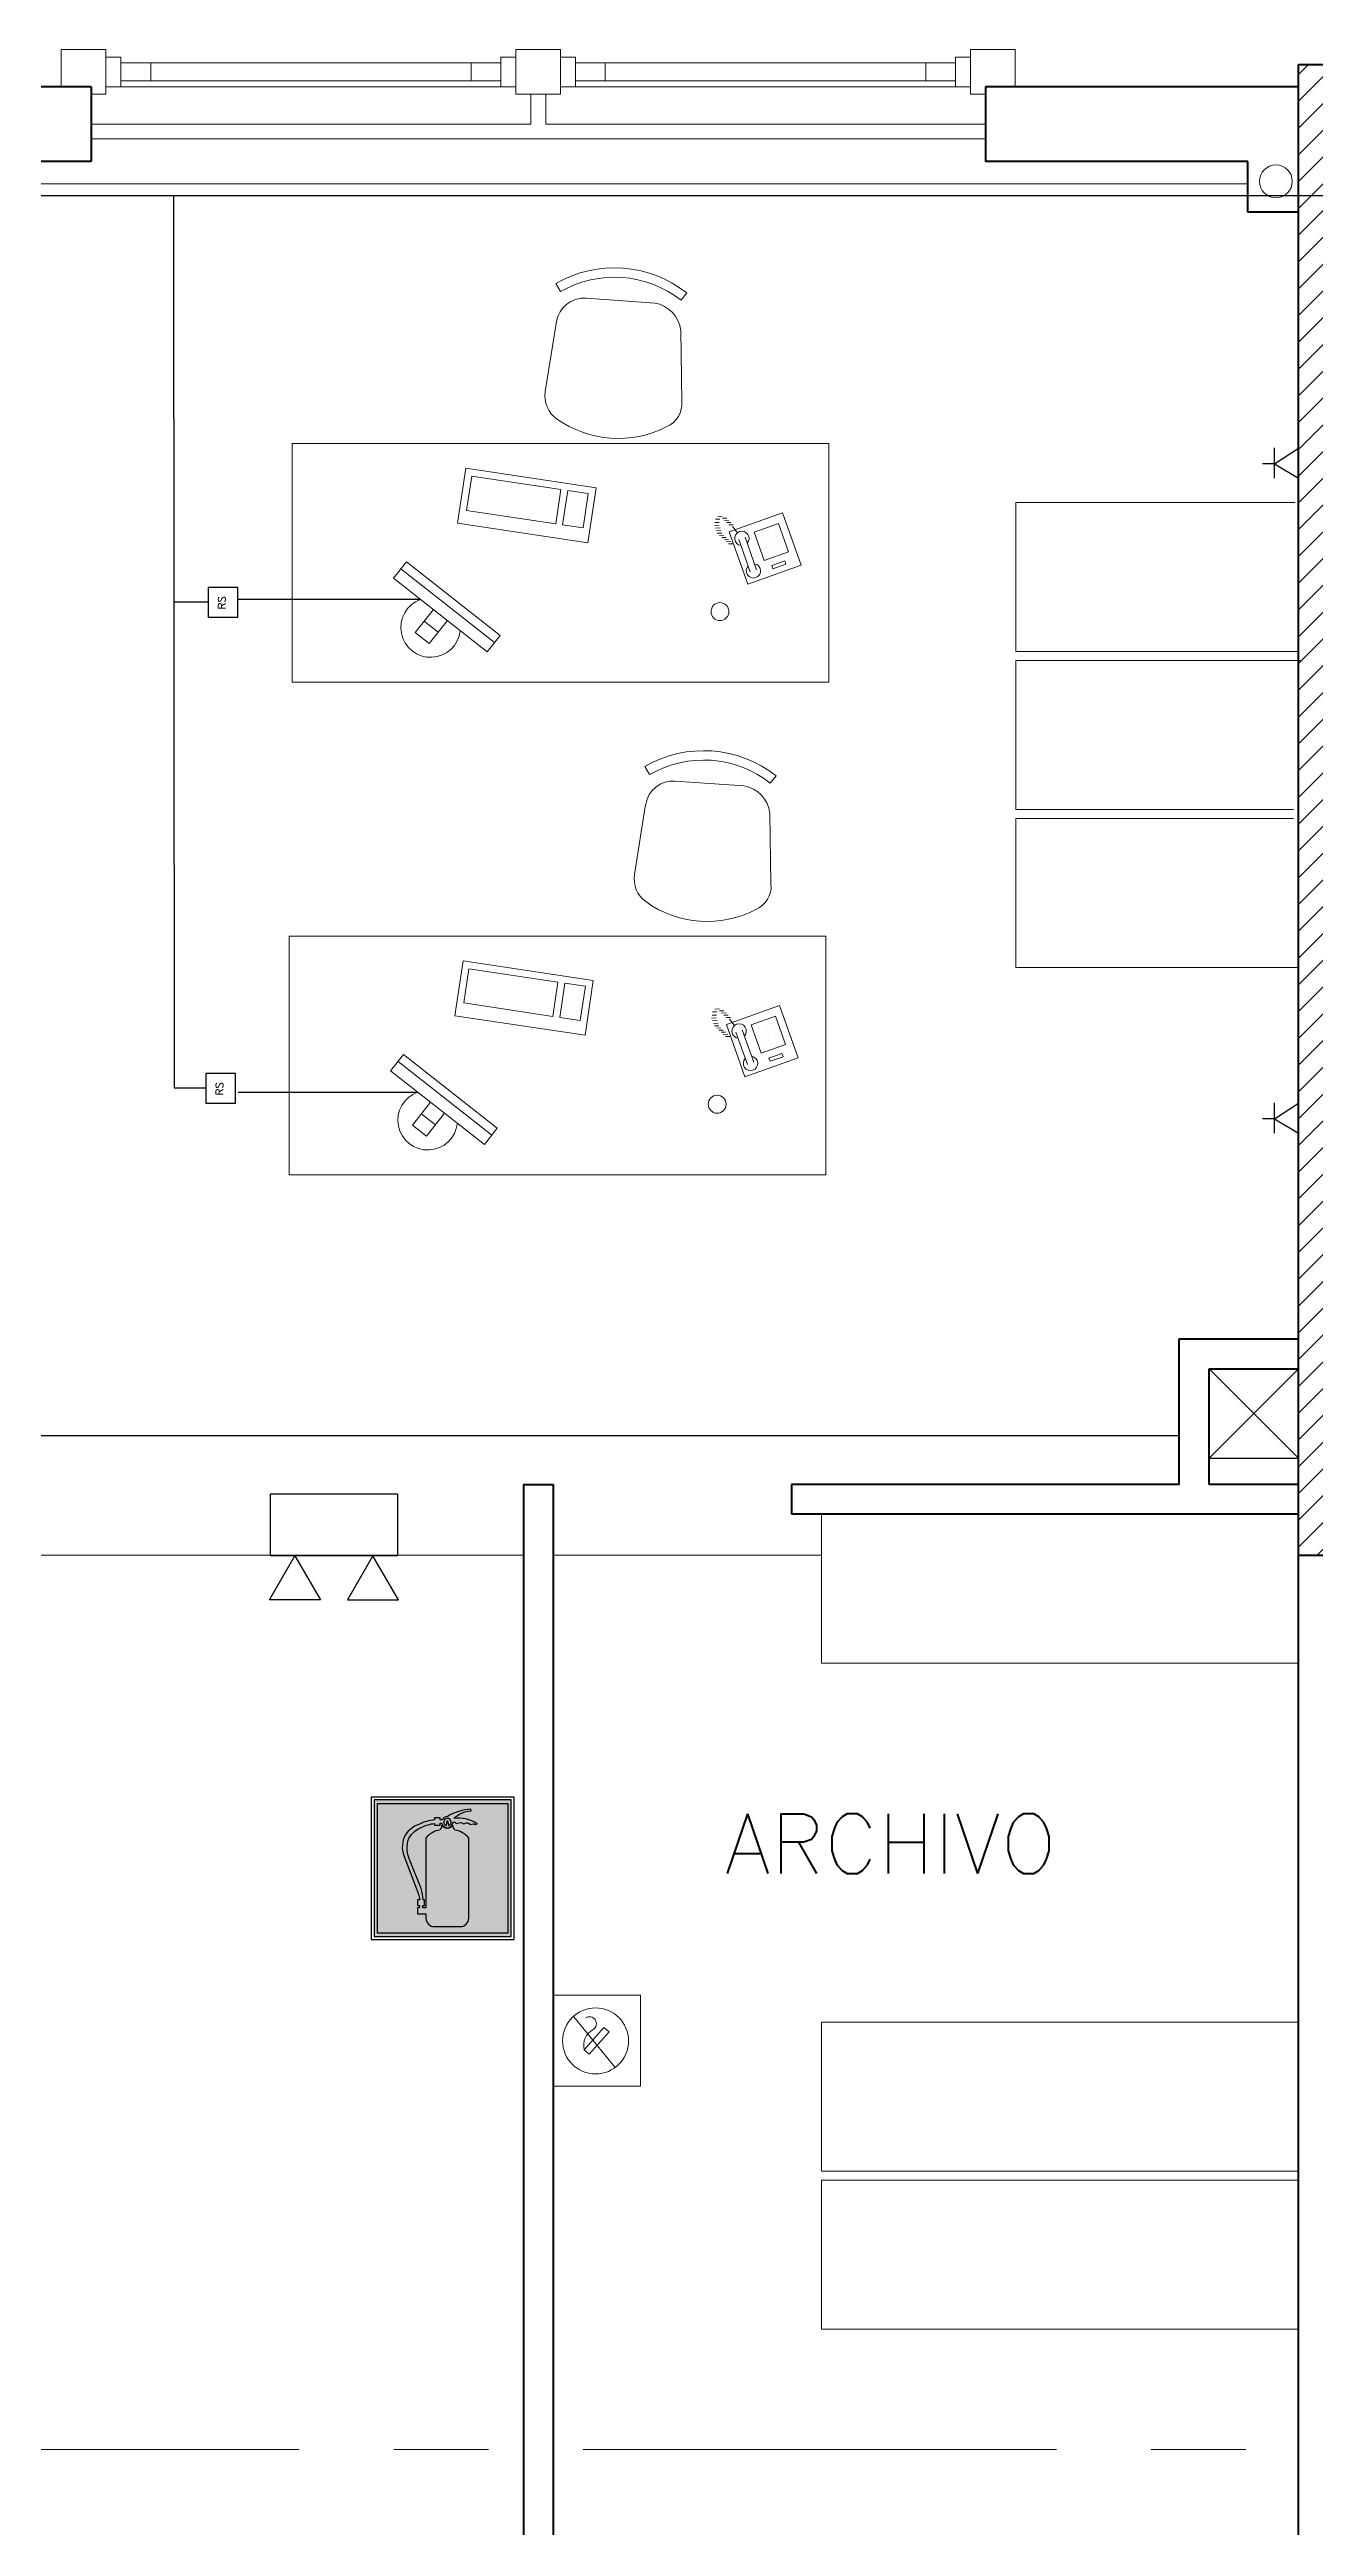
# Model space of a CAD drawing. Extents: x 1009 to 1343, y -172900 to 201.
# Drawn here: x 1107.32 to 1111.57, y 133.48 to 141.79 of the extents above; entities that cross this region are included whole.
import ezdxf

# ---------------------------------------------------------------- set-up
doc = ezdxf.new("R2010")
doc.units = 0
doc.header["$LTSCALE"] = 0.5
doc.linetypes.add('CENTER', pattern=[50.8, 31.75, -6.35, 6.35, -6.35])
doc.layers.get('0').update_dxf_attribs({"linetype": 'CONTINUOUS'})
for name, color, linetype in [('Cableado', 100, 'CONTINUOUS'), ('Electricidad', 50, 'CONTINUOUS'), ('GCI-LUZ DE EMERG.LUZ ESTROBOSCOPICA', 12, 'CONTINUOUS'), ('MARCO_FONDO_NEGRO', 7, 'CONTINUOUS'), ('SEÑAL_FONDO_FIGURAS', 254, 'CONTINUOUS'), ('SEÑAL_FONDO_ROJO', 242, 'CONTINUOUS')]:
    doc.layers.add(name, color=color, linetype=linetype)
for name, color, linetype, lineweight in [('Carpintería', 55, 'CONTINUOUS', 20), ('Detalles .05', 243, 'CONTINUOUS', 5), ('Detalles 01', 8, 'CONTINUOUS', 9), ('Equipamiento fijo', 31, 'CONTINUOUS', 13), ('Equipamiento movil', 33, 'CONTINUOUS', 9), ('EQUIPO DE EMERGENCIA', 200, 'CONTINUOUS', 30), ('Muros corte', 7, 'CONTINUOUS', 40), ('Muros vista', 253, 'CONTINUOUS', 25), ('Punta 01', 6, 'CONTINUOUS', 9), ('Punta 02', 11, 'CONTINUOUS', 20), ('Sist. contra incendio', 1, 'CONTINUOUS', 18), ('Tratamiento pisos', 251, 'CONTINUOUS', 9)]:
    doc.layers.add(name, color=color, linetype=linetype, lineweight=lineweight)
doc.styles.add('Texto 2 mm', font='simplex.shx', dxfattribs={"height": 0.2})
doc.styles.add('Texto 5 mm', font='simplex.shx', dxfattribs={"height": 0.5})

# ---------------------------------------------------------------- blocks, each defined once
blk = doc.blocks.new('TELEFONO')
at = {"layer": 'Detalles .05'}
for p, q in [((0.139, 0.134), (-0.098, 0.134)), ((-0.098, 0.134), (-0.098, -0.099)), ((0.081, 0.108), (0.023, 0.108)), ((0.023, 0.108), (0.023, 0.094)), ((0.081, 0.094), (0.081, 0.108)), ((0.139, -0.099), (0.139, 0.134)), ((-0.071, 0.089), (-0.071, -0.055)), ((-0.043, 0.089), (-0.043, -0.055)), ((0.108, 0.063), (0, 0.063)), ((0, 0.063), (0, -0.063)), ((0.023, 0.094), (0.081, 0.094)), ((0.027, 0.041), (0.027, 0.041)), ((0.027, 0.014), (0.027, 0.014)), ((0.054, 0.041), (0.054, 0.041)), ((0.054, 0.014), (0.054, 0.014)), ((0.081, 0.041), (0.081, 0.041)), ((0.081, 0.014), (0.081, 0.014)), ((0.108, -0.063), (0.108, 0.063)), ((-0.124, -0.093), (-0.141, -0.098)), ((-0.118, -0.081), (-0.135, -0.087)), ((-0.112, -0.07), (-0.129, -0.075)), ((-0.106, -0.058), (-0.124, -0.064)), ((-0.101, -0.047), (-0.118, -0.052)), ((-0.098, -0.099), (0.139, -0.099)), ((-0.067, -0.083), (-0.078, -0.116)), ((0, -0.063), (0.108, -0.063)), ((0.027, -0.013), (0.027, -0.013)), ((0.027, -0.04), (0.027, -0.04)), ((0.054, -0.013), (0.054, -0.013)), ((0.054, -0.04), (0.054, -0.04)), ((0.081, -0.013), (0.081, -0.013)), ((0.081, -0.04), (0.081, -0.04)), ((-0.129, -0.104), (-0.147, -0.11)), ((-0.129, -0.116), (-0.147, -0.121)), ((-0.129, -0.127), (-0.147, -0.133)), ((-0.129, -0.139), (-0.147, -0.145)), ((-0.124, -0.15), (-0.141, -0.156)), ((-0.118, -0.162), (-0.135, -0.168)), ((-0.104, -0.17), (-0.122, -0.176)), ((-0.089, -0.156), (-0.106, -0.162)), ((-0.083, -0.145), (-0.101, -0.15)), ((-0.078, -0.133), (-0.095, -0.139)), ((-0.072, -0.121), (-0.089, -0.127))]:
    blk.add_line(p, q, dxfattribs=at)
for centre, start, end in [((-0.057, 0.089), 298.4915, 241.5085), ((-0.057, -0.055), 118.4915, 61.5085)]:
    blk.add_arc(centre, 0.0302, start, end, dxfattribs=at)
blk = doc.blocks.new('RECTANG')
for p, q in [((1, 1), (0, 1)), ((0, 1), (0, 0)), ((1, 0), (1, 1)), ((0, 0), (1, 0))]:
    blk.add_line(p, q)
blk = doc.blocks.new('KEYBOARD', base_point=(60, 294))
for p, xscale, yscale, zscale in [((60, 294), 19, 8, 19), ((61, 295), 13, 5, 13), ((75, 295), 3, 5, 3)]:
    blk.add_blockref('RECTANG', p, dxfattribs=dict(xscale=xscale, yscale=yscale, zscale=zscale))
blk = doc.blocks.new('silla compu')
for p, q in [((-0.1982, 0.1308), (-0.2154, -0.1066)), ((0.255, 0.0583), (0.1971, -0.1726)), ((-0.2253, -0.2074), (-0.2468, -0.23)), ((0.0915, -0.2423), (-0.1368, -0.2057)), ((0.1752, -0.2715), (0.1885, -0.2997))]:
    blk.add_line(p, q)
for centre, radius, start, end in [((-0.1049, 0.1241), 0.0936, 112.49672, 175.87343), ((-0.0054, -0.1162), 0.3537, 49.31066, 112.49672), ((0.1754, 0.0846), 0.0838, 341.69279, 53.55182), ((-0.122, -0.1133), 0.0936, 175.87343, 260.90369), ((0.022, 0.0547), 0.3916, 226.64553, 295.16185), ((0.0221, 0.0552), 0.3607, 226.69723, 295.11015), ((0.0985, -0.138), 0.1045, 266.18787, 340.64976)]:
    blk.add_arc(centre, radius, start, end)
blk = doc.blocks.new('A$C6C4A3897')
at = {"layer": 'SEÑAL_FONDO_FIGURAS'}
h = blk.add_hatch(color=256, dxfattribs=at)
h.paths.add_polyline_path([(2.147, -0.043), (0.043, -0.043), (0.043, -2.139), (2.147, -2.139)])
h.paths.add_polyline_path([(2.093, -2.085), (0.097, -2.085), (0.097, -0.097), (2.093, -0.097)], flags=16)
h.paths.add_polyline_path([(1.494, -1.856, -0.414214), (1.364, -1.986), (0.969, -1.986, -0.414214), (0.839, -1.856), (0.839, -1.789), (0.708, -1.789), (0.708, -1.699), (0.74, -1.699), (0.74, -1.664), (0.711, -1.664), (0.711, -1.576), (0.743, -1.576, 0.083884), (0.693, -1.404), (0.5, -0.898, -0.214308), (0.523, -0.578, -0.167733), (0.738, -0.417, -0.097156), (0.97, -0.351), (0.97, -0.321), (1.058, -0.321), (1.058, -0.351), (1.087, -0.351, -0.303754), (1.167, -0.298, -0.115313), (1.528, -0.185), (1.53, -0.211, 0.177163), (1.266, -0.329, -0.189272), (1.622, -0.41), (1.592, -0.419, 0.309273), (1.561, -0.409), (1.517, -0.422, 0.291679), (1.46, -0.396), (1.418, -0.408, 0.202341), (1.342, -0.393), (1.3, -0.404, 0.390383), (1.254, -0.384, -0.914616), (1.082, -0.399), (1.058, -0.399), (1.058, -0.429), (0.97, -0.429), (0.97, -0.404, 0.074097), (0.777, -0.461, 0.17086), (0.577, -0.631, 0.207162), (0.599, -0.983), (0.763, -1.4, -0.083589), (0.794, -1.576), (0.817, -1.576), (0.817, -1.664), (0.792, -1.664), (0.792, -1.699), (0.839, -1.699), (0.839, -0.631, -0.204768), (1.051, -0.505, 0.117351), (1.082, -0.431, 0.582578), (1.251, -0.433, 0.113638), (1.282, -0.505, -0.204768), (1.494, -0.631)], flags=0)
h.paths.add_polyline_path([(1.184, -0.438), (1.167, -0.358), (1.151, -0.438, -6.735071)], flags=0)
at = {"layer": 'SEÑAL_FONDO_ROJO'}
h = blk.add_hatch(color=256, dxfattribs=at)
h.paths.add_polyline_path([(2.093, -0.097), (0.097, -0.097), (0.097, -2.085), (2.093, -2.085)])
h.paths.add_polyline_path([(1.494, -1.856, -0.414214), (1.364, -1.986), (0.969, -1.986, -0.414214), (0.839, -1.856), (0.839, -1.789), (0.708, -1.789), (0.708, -1.699), (0.74, -1.699), (0.74, -1.664), (0.711, -1.664), (0.711, -1.576), (0.743, -1.576, 0.083884), (0.693, -1.404), (0.5, -0.898, -0.214308), (0.523, -0.578, -0.167733), (0.738, -0.417, -0.097156), (0.97, -0.351), (0.97, -0.321), (1.058, -0.321), (1.058, -0.351), (1.087, -0.351, -0.303754), (1.167, -0.298, -0.115313), (1.528, -0.185), (1.53, -0.211, 0.177163), (1.266, -0.329, -0.189272), (1.622, -0.41), (1.592, -0.419, 0.309273), (1.561, -0.409), (1.517, -0.422, 0.291679), (1.46, -0.396), (1.418, -0.408, 0.202341), (1.342, -0.393), (1.3, -0.404, 0.390383), (1.254, -0.384, -0.914616), (1.082, -0.399), (1.058, -0.399), (1.058, -0.429), (0.97, -0.429), (0.97, -0.404, 0.074097), (0.777, -0.461, 0.17086), (0.577, -0.631, 0.207162), (0.599, -0.983), (0.763, -1.4, -0.083589), (0.794, -1.576), (0.817, -1.576), (0.817, -1.664), (0.792, -1.664), (0.792, -1.699), (0.839, -1.699), (0.839, -0.631, -0.204768), (1.051, -0.505, 0.117351), (1.082, -0.431, 0.582578), (1.251, -0.433, 0.113638), (1.282, -0.505, -0.204768), (1.494, -0.631)], flags=16)
h.paths.add_polyline_path([(1.184, -0.438), (1.167, -0.358), (1.151, -0.438, -6.735071)], flags=0)
at = {"layer": 'MARCO_FONDO_NEGRO'}
for p, q in [((2.191, 0), (0, 0)), ((0, 0), (0, -2.182)), ((2.191, -2.182), (2.191, 0)), ((0, -2.182), (2.191, -2.182))]:
    blk.add_line(p, q, dxfattribs=at)
at = {"layer": 'SEÑAL_FONDO_FIGURAS'}
for points in [[(0.043, -2.139), (2.147, -2.139), (2.147, -0.043), (0.043, -0.043)], [(0.097, -2.085), (0.097, -0.097), (2.093, -0.097), (2.093, -2.085)]]:
    blk.add_lwpolyline(points, close=True, dxfattribs=at)
for points in [[(1.082, -0.431, -0.117351), (1.051, -0.505, 0.204768), (0.839, -0.631), (0.839, -1.699), (0.792, -1.699), (0.792, -1.664), (0.817, -1.664), (0.817, -1.576), (0.794, -1.576, 0.083589), (0.763, -1.4), (0.599, -0.983, -0.207162), (0.577, -0.631, -0.17086), (0.777, -0.461, -0.074097), (0.97, -0.404), (0.97, -0.429), (1.058, -0.429), (1.058, -0.399), (1.082, -0.399, 0.914616), (1.254, -0.384, -0.390383), (1.3, -0.404), (1.342, -0.393, -0.202341), (1.418, -0.408), (1.46, -0.396, -0.291679), (1.517, -0.422), (1.561, -0.409, -0.309273), (1.592, -0.419), (1.622, -0.41, 0.189272), (1.266, -0.329, -0.177163), (1.53, -0.211), (1.528, -0.185, 0.115313), (1.167, -0.298, 0.303754), (1.087, -0.351), (1.058, -0.351), (1.058, -0.321), (0.97, -0.321), (0.97, -0.351, 0.097156), (0.738, -0.417, 0.167733), (0.523, -0.578, 0.214308), (0.5, -0.898), (0.693, -1.404, -0.083884), (0.743, -1.576), (0.711, -1.576), (0.711, -1.664), (0.74, -1.664), (0.74, -1.699), (0.708, -1.699), (0.708, -1.789), (0.839, -1.789), (0.839, -1.856, 0.414214), (0.969, -1.986), (1.364, -1.986, 0.414214), (1.494, -1.856), (1.494, -0.631, 0.204768), (1.282, -0.505, -0.113638), (1.251, -0.433, -0.582578)], [(1.167, -0.358), (1.184, -0.438, 6.735071), (1.151, -0.438)]]:
    blk.add_lwpolyline(points, format="xyb", close=True, dxfattribs=at)
blk = doc.blocks.new('A$C04752EFD')
at = {"layer": 'GCI-LUZ DE EMERG.LUZ ESTROBOSCOPICA', "color": 1}
blk.add_lwpolyline([(-0.1774, -0.1729), (-0.1774, 0), (0.1774, 0), (0.1774, -0.1729)], close=True, dxfattribs=at)
at = {"layer": 'GCI-LUZ DE EMERG.LUZ ESTROBOSCOPICA'}
for points in [[(0.1774, -0.1729), (-0.1774, -0.1729), (-0.1774, 0), (0.1774, 0)], [(-0.109, -0.1729), (-0.0376, -0.2965), (-0.1803, -0.2965)], [(0.109, -0.1729), (0.0376, -0.2965), (0.1803, -0.2965)]]:
    blk.add_lwpolyline(points, close=True, dxfattribs=at)

msp = doc.modelspace()

# ---------------------------------------------------------------- hatches: boundary and pattern name
at = {"layer": 'Detalles 01'}
h = msp.add_hatch(dxfattribs=at)
h.set_pattern_fill('ANSI31,_O', color=256, scale=0.02)
h.set_pattern_definition([(45, (7.367904, 13.52993), (-0.0449012806, 0.0449012806), [])])
h.paths.add_polyline_path([(1113.5135, 141.41), (1113.5135, 141.66), (1111.7535, 141.66), (1111.7535, 141.735), (1111.5135, 141.735), (1111.5135, 136.735), (1113.5135, 136.735), (1113.5135, 136.885), (1111.7535, 136.885), (1111.7535, 141.41)])
h.paths.add_polyline_path([(1113.5135, 141.66), (1113.5135, 141.41), (1114.6135, 141.41), (1114.6135, 141.66)])
h.paths.add_polyline_path([(1114.0035, 136.885), (1113.5135, 136.885), (1113.5135, 136.735), (1114.1535, 136.735), (1114.1535, 140.61), (1114.0035, 140.61)])

# ---------------------------------------------------------------- linework, layer by layer
at = {"layer": 'Cableado'}
for p, q in [((1100.7208, 141.2951), (1128.4807, 141.297)), ((1107.7402, 141.2951), (1107.7425, 138.3026)), ((1107.7412, 139.9327), (1107.8562, 139.9327)), ((1107.8365, 139.9327), (1107.8365, 139.9327)), ((1107.9562, 139.9811), (1107.8562, 139.9811)), ((1107.8562, 139.9811), (1107.8562, 139.8811)), ((1107.9562, 139.8811), (1107.9562, 139.9811)), ((1108.5687, 139.9406), (1107.9562, 139.9406)), ((1107.8562, 139.8811), (1107.9562, 139.8811)), ((1107.9484, 138.351), (1107.8484, 138.351)), ((1107.8484, 138.351), (1107.8484, 138.251)), ((1107.9484, 138.251), (1107.9484, 138.351)), ((1107.7425, 138.3026), (1107.8484, 138.3026)), ((1107.8154, 138.3026), (1107.8154, 138.3026)), ((1107.8484, 138.251), (1107.9484, 138.251)), ((1107.9574, 138.288), (1108.559, 138.2882))]:
    msp.add_line(p, q, dxfattribs=at)
at = {"layer": 'Carpintería'}
for p, q in [((1107.5135, 141.785), (1107.3635, 141.785)), ((1107.3635, 141.785), (1107.3635, 141.66)), ((1107.5135, 141.785), (1107.5135, 141.635)), ((1107.5135, 141.76), (1107.5635, 141.76)), ((1107.5635, 141.76), (1107.5635, 141.66)), ((1107.5635, 141.74), (1108.8385, 141.74)), ((1107.6635, 141.74), (1107.6635, 141.68)), ((1108.7385, 141.74), (1108.7385, 141.68)), ((1108.8885, 141.76), (1108.8385, 141.76)), ((1108.8385, 141.66), (1108.8385, 141.76)), ((1109.0385, 141.785), (1108.8885, 141.785)), ((1108.8885, 141.785), (1108.8885, 141.635)), ((1109.0385, 141.785), (1109.0385, 141.635)), ((1109.0385, 141.76), (1109.0885, 141.76)), ((1109.0885, 141.76), (1109.0885, 141.66)), ((1109.0885, 141.74), (1110.3635, 141.74)), ((1109.1885, 141.74), (1109.1885, 141.68)), ((1110.2635, 141.74), (1110.2635, 141.68)), ((1110.3635, 141.76), (1110.3635, 141.66)), ((1110.4135, 141.76), (1110.3635, 141.76)), ((1110.4135, 141.785), (1110.4135, 141.635)), ((1110.4135, 141.785), (1110.5635, 141.785)), ((1110.5635, 141.785), (1110.5635, 141.66)), ((1107.5635, 141.66), (1107.5135, 141.66)), ((1107.5635, 141.68), (1108.8385, 141.68)), ((1108.8385, 141.66), (1108.8885, 141.66)), ((1109.0885, 141.66), (1109.0385, 141.66)), ((1109.0885, 141.68), (1110.3635, 141.68)), ((1110.3635, 141.66), (1110.4135, 141.66)), ((1107.5135, 141.635), (1107.4635, 141.635)), ((1109.0385, 141.635), (1108.8885, 141.635)), ((1110.4135, 141.635), (1110.4635, 141.635))]:
    msp.add_line(p, q, dxfattribs=at)
at = {"layer": 'Detalles 01'}
for p, q in [((1108.8385, 141.66), (1107.5635, 141.66)), ((1110.3635, 141.66), (1109.0885, 141.66)), ((1108.9385, 141.635), (1108.9385, 141.535)), ((1108.9885, 141.635), (1108.9885, 141.535)), ((1108.9385, 141.535), (1107.4635, 141.535)), ((1110.4635, 141.535), (1108.9885, 141.535)), ((1110.4635, 141.485), (1107.4635, 141.485))]:
    msp.add_line(p, q, dxfattribs=at)
at = {"layer": 'Detalles 01', "linetype": 'CENTER', "ltscale": 0.1}
msp.add_line((1106.574, 133.735), (1113.3403, 133.735), dxfattribs=at)
at = {"layer": 'Detalles 01'}
msp.add_circle((1111.4379, 141.3429), 0.055, dxfattribs=at)
at = {"layer": 'Electricidad'}
for p, q in [((1111.4328, 140.3474), (1111.4328, 140.4487)), ((1111.4328, 140.3955), (1111.5135, 140.4479)), ((1111.4328, 140.3955), (1111.3927, 140.3955)), ((1111.4328, 140.3955), (1111.5135, 140.3474)), ((1111.5135, 138.2511), (1111.5135, 140.3474)), ((1111.4328, 138.1506), (1111.4328, 138.2519)), ((1111.4328, 138.1987), (1111.5135, 138.2511)), ((1111.4328, 138.1987), (1111.3927, 138.1987)), ((1111.4328, 138.1987), (1111.5135, 138.1506)), ((1111.5135, 136.735), (1111.5135, 138.1506)), ((1111.5135, 137.46), (1111.1135, 137.46)), ((1111.1135, 137.46), (1111.1135, 137.135)), ((1111.1135, 137.135), (1106.2712, 137.135)), ((1111.5135, 130.5963), (1111.5135, 136.735))]:
    msp.add_line(p, q, dxfattribs=at)
at = {"layer": 'Electricidad', "lineweight": 30}
msp.add_line((1114.1535, 136.735), (1111.5135, 136.735), dxfattribs=at)
at = {"layer": 'Electricidad'}
for points in [[(1111.5135, 140.4479), (1111.5135, 140.3474)], [(1111.5135, 138.2511), (1111.5135, 138.1506)]]:
    msp.add_lwpolyline(points, dxfattribs=at)
at = {"layer": 'Equipamiento fijo'}
for p, q in [((1110.566, 140.2656), (1111.5023, 140.2656)), ((1110.566, 139.7656), (1110.566, 140.2656)), ((1110.566, 139.7656), (1111.514, 139.7656)), ((1110.566, 139.2356), (1110.566, 139.7356)), ((1110.566, 139.7356), (1111.5208, 139.7356)), ((1110.566, 139.2356), (1111.4964, 139.2356)), ((1110.566, 138.7056), (1110.566, 139.2056)), ((1110.566, 139.2056), (1111.4964, 139.2056)), ((1110.566, 138.7056), (1111.5135, 138.7056)), ((1109.9135, 136.8725), (1109.9135, 136.3725)), ((1109.9135, 136.3725), (1111.5135, 136.3725)), ((1111.5135, 135.1688), (1109.9135, 135.1688)), ((1111.5135, 134.6688), (1109.9135, 134.6688)), ((1111.5135, 134.6388), (1109.9135, 134.6388)), ((1109.9135, 134.1388), (1111.5135, 134.1388))]:
    msp.add_line(p, q, dxfattribs=at)
at = {"layer": 'Equipamiento movil'}
for p, q in [((1109.938, 140.4631), (1108.138, 140.4631)), ((1108.138, 140.4631), (1108.138, 139.6631)), ((1109.938, 140.4631), (1109.938, 139.6631)), ((1108.5213, 140.0669), (1108.478, 140.0119)), ((1108.7924, 139.7645), (1108.478, 140.0119)), ((1108.5028, 140.0433), (1108.8171, 139.796)), ((1108.5213, 140.0669), (1108.8357, 139.8195)), ((1108.6116, 139.9067), (1108.5509, 139.8296)), ((1108.5509, 139.8296), (1108.5981, 139.7925)), ((1108.6279, 139.8303), (1108.5807, 139.8674)), ((1108.6588, 139.8696), (1108.5981, 139.7925)), ((1108.8357, 139.8195), (1108.7924, 139.7645)), ((1108.138, 139.6631), (1109.938, 139.6631)), ((1109.9283, 138.8107), (1108.1283, 138.8107)), ((1108.1283, 138.8107), (1108.1283, 138.0107)), ((1109.9283, 138.8107), (1109.9283, 138.0107)), ((1108.5117, 138.4145), (1108.4684, 138.3594)), ((1108.5117, 138.4145), (1108.8261, 138.1671)), ((1108.7828, 138.1121), (1108.4684, 138.3594)), ((1108.4932, 138.3909), (1108.8075, 138.1436)), ((1108.602, 138.2543), (1108.5413, 138.1772)), ((1108.5413, 138.1772), (1108.5885, 138.1401)), ((1108.6183, 138.1779), (1108.5711, 138.215)), ((1108.6492, 138.2172), (1108.5885, 138.1401)), ((1108.8261, 138.1671), (1108.7828, 138.1121)), ((1108.1283, 138.0107), (1109.9283, 138.0107)), ((1109.9135, 135.1688), (1109.9135, 134.6688)), ((1109.9135, 134.6388), (1109.9135, 134.1388))]:
    msp.add_line(p, q, dxfattribs=at)
for centre in [(1109.5731, 139.8998), (1109.5635, 138.2474)]:
    msp.add_circle(centre, 0.03, dxfattribs=at)
for centre in [(1108.6024, 139.8464), (1108.5927, 138.194)]:
    msp.add_arc(centre, 0.1, 109.69164, 353.91958, dxfattribs=at)
at = {"layer": 'Muros corte'}
for p, q in [((1111.5135, 136.735), (1111.5135, 141.735)), ((1111.5135, 141.735), (1111.7535, 141.735)), ((1107.4635, 141.66), (1106.4135, 141.66)), ((1107.4635, 141.66), (1107.4635, 141.41)), ((1111.5135, 141.66), (1110.4635, 141.66)), ((1110.4635, 141.66), (1110.4635, 141.41)), ((1107.4635, 141.41), (1106.5835, 141.41)), ((1111.3435, 141.41), (1110.4635, 141.41)), ((1111.3435, 141.24), (1111.3435, 141.41)), ((1111.5135, 141.24), (1111.3435, 141.24)), ((1111.1135, 137.46), (1111.5135, 137.46)), ((1111.1135, 136.9725), (1111.1135, 137.46)), ((1111.2135, 136.9725), (1111.2135, 137.36)), ((1111.2135, 137.36), (1111.5135, 137.36)), ((1108.9135, 136.9725), (1108.9135, 132.335)), ((1108.9135, 136.9725), (1109.0135, 136.9725)), ((1109.0135, 136.9725), (1109.0135, 132.335)), ((1109.8135, 136.9725), (1109.8135, 136.8725)), ((1111.1135, 136.9725), (1109.8135, 136.9725)), ((1111.5135, 136.9725), (1111.2135, 136.9725)), ((1111.5135, 136.8725), (1109.8135, 136.8725)), ((1111.5135, 132.435), (1111.5135, 136.8725)), ((1111.5135, 136.735), (1114.1535, 136.735))]:
    msp.add_line(p, q, dxfattribs=at)
at = {"layer": 'Muros vista'}
msp.add_line((1111.2135, 137.06), (1111.5135, 137.06), dxfattribs=at)
at = {"layer": 'Punta 01'}
for p, q in [((1111.5135, 137.36), (1111.2135, 137.06)), ((1111.2135, 137.36), (1111.5135, 137.06))]:
    msp.add_line(p, q, dxfattribs=at)
at = {"layer": 'Sist. contra incendio'}
msp.add_line((1109.0832, 135.1866), (1109.2216, 135.0166), dxfattribs=at)
at = {"layer": 'Sist. contra incendio', "color": 0}
for points in [[(1109.0135, 135.259), (1109.307, 135.259), (1109.307, 134.9537), (1109.0135, 134.9537)], [(1109.1348, 135.0609), (1109.1177, 135.076), (1109.184, 135.1509), (1109.2011, 135.1357)]]:
    msp.add_lwpolyline(points, close=True, dxfattribs=at)
at = {"layer": 'Sist. contra incendio'}
msp.add_circle((1109.1557, 135.1056), 0.1108, dxfattribs=at)
at = {"layer": 'Sist. contra incendio', "color": 0}
for centre, radius, start, end in [((1109.1352, 135.1634), 0.0234, 303.37827, 123.37827), ((1109.1755, 135.0909), 0.0596, 117.39951, 194.42182)]:
    msp.add_arc(centre, radius, start, end, dxfattribs=at)
at = {"layer": 'Tratamiento pisos'}
for p, q in [((1106.5835, 141.335), (1111.3435, 141.335)), ((1106.4135, 137.135), (1111.1135, 137.135)), ((1106.4135, 136.735), (1108.9135, 136.735)), ((1109.0135, 136.735), (1109.9135, 136.735))]:
    msp.add_line(p, q, dxfattribs=at)

# ---------------------------------------------------------------- block references
at = {"ltscale": 0.25, "xscale": 0.2188867180677789, "yscale": 0.2188867180677789, "zscale": 0.2188867180677789}
msp.add_blockref('A$C6C4A3897', (1108.4032, 135.9236), dxfattribs=at)
at = {"layer": 'Detalles .05', "xscale": -0.8, "yscale": 0.8, "zscale": 0.8, "rotation": 199.5246331456691}
for p in [(1109.7044, 140.119), (1109.6948, 138.4666)]:
    msp.add_blockref('TELEFONO', p, dxfattribs=at)
at = {"layer": 'Equipamiento movil', "xscale": -1, "rotation": 166.8178875390342}
for p in [(1109.21, 140.7197), (1109.5092, 139.1)]:
    msp.add_blockref('silla compu', p, dxfattribs=at)
at = {"layer": 'Equipamiento movil', "xscale": -0.02326153846132684, "yscale": 0.02326153846151868, "zscale": 0.02326153846153847, "rotation": 171.4219653329421}
for p in [(1108.7208, 140.3809), (1108.7112, 138.7285)]:
    msp.add_blockref('KEYBOARD', p, dxfattribs=at)
at = {"layer": 'EQUIPO DE EMERGENCIA', "xscale": 1.200000000000045, "yscale": 1.200000000000045, "zscale": 1.200000000000045}
msp.add_blockref('A$C04752EFD', (1108.2781, 136.9404), dxfattribs=at)

# ---------------------------------------------------------------- texts
at = {"layer": 'Cableado', "char_height": 0.02526, "attachment_point": 1, "rotation": 90, "style": 'Texto 5 mm'}
for insert in [(1107.8894, 139.9073), (1107.8816, 138.2773)]:
    msp.add_mtext_dynamic_manual_height_columns('RS', width=19.34546, gutter_width=2.5, heights=[0], dxfattribs=dict(at, insert=insert))
at = {"layer": 'Punta 02', "insert": (1109.5882, 135.8673), "char_height": 0.2, "width": 1.298567, "attachment_point": 1, "style": 'Texto 2 mm'}
msp.add_mtext('ARCHIVO', dxfattribs=at)

doc.saveas('drawing.dxf')
